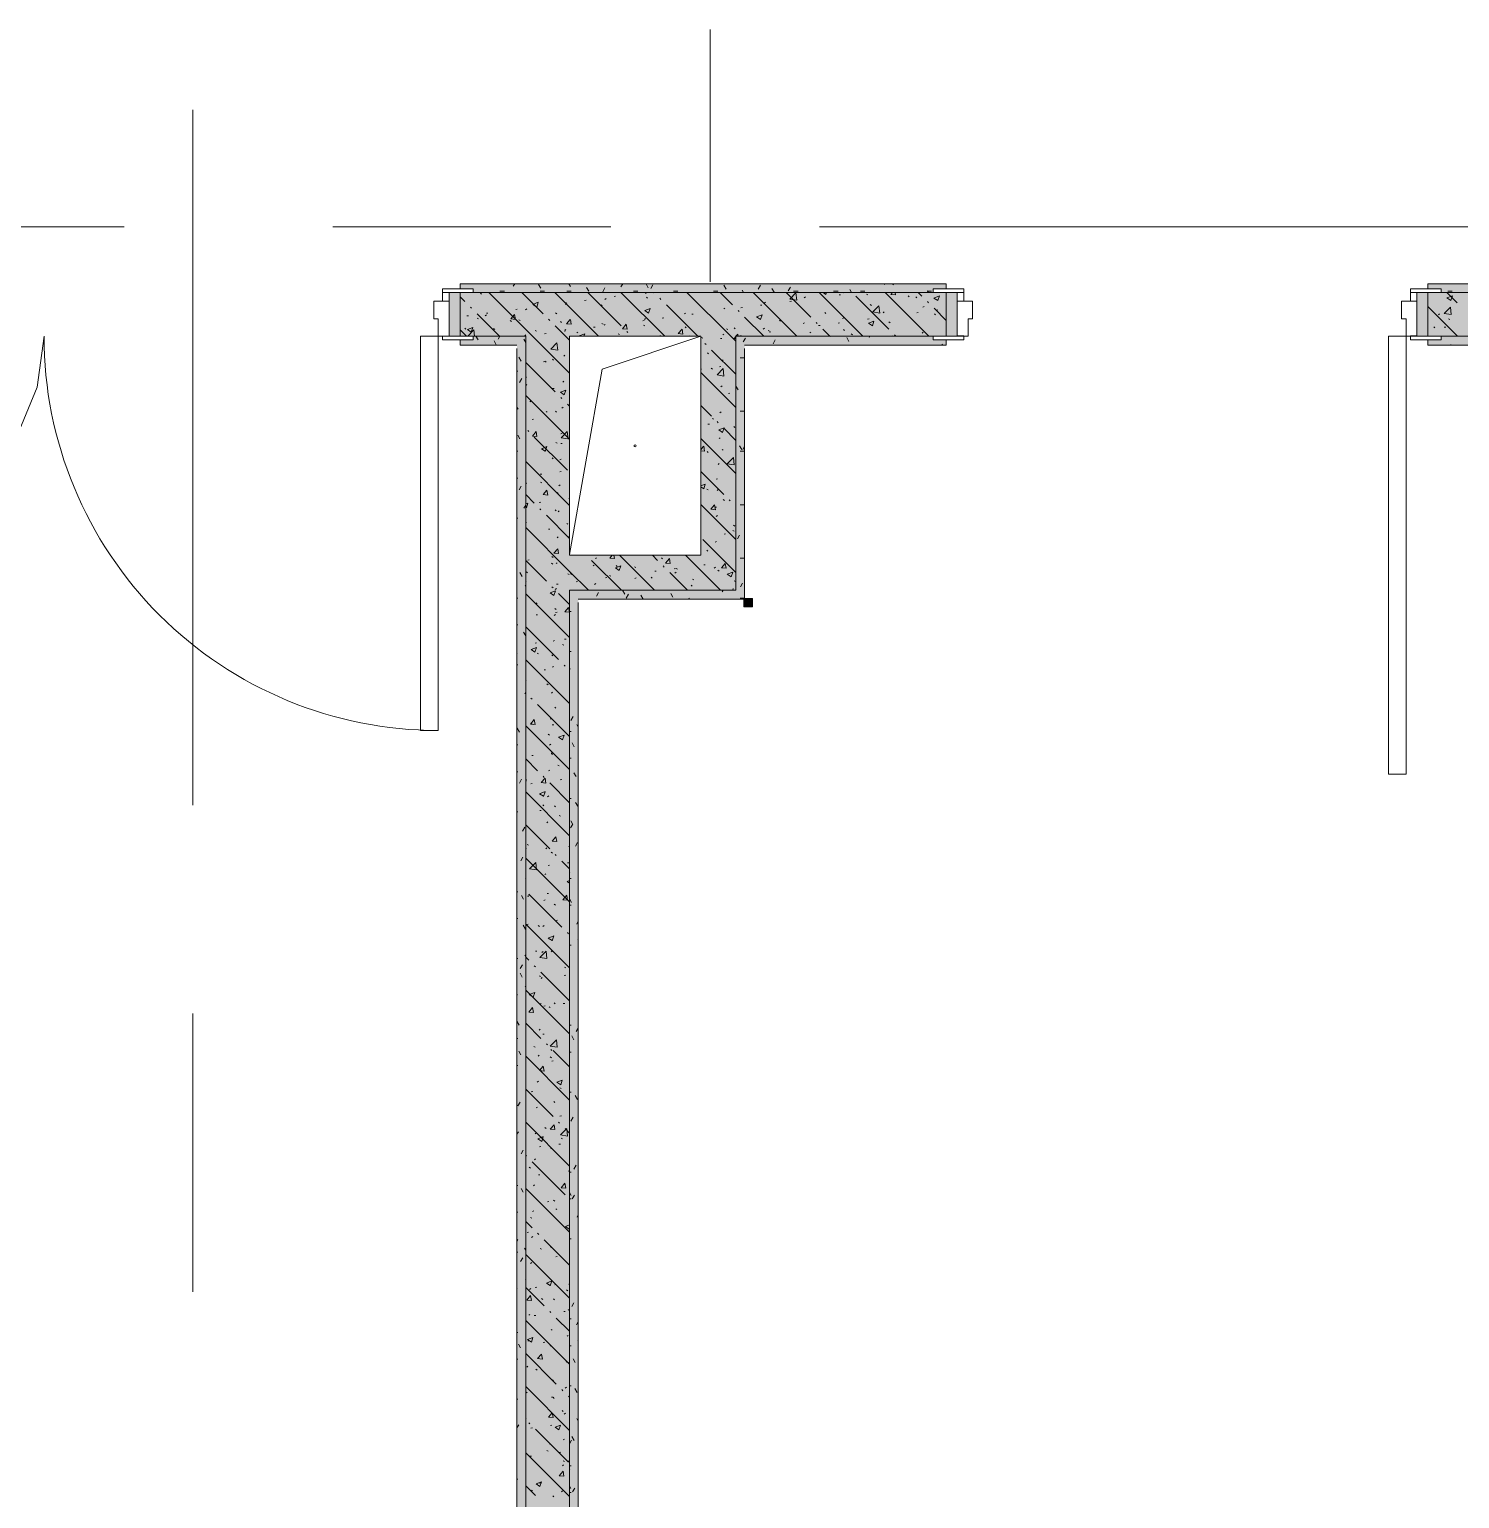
# Model space of a CAD drawing. Header units: millimetres. Extents: x -3817 to 677485, y -22715 to 103890.
# Drawn here: x 75430 to 78696, y 20307 to 23662 of the extents above; entities that cross this region are included whole.
import ezdxf

# ---------------------------------------------------------------- set-up
doc = ezdxf.new("R2010")
doc.units = ezdxf.units.MM
doc.layers.add('PDF _Геометрия', color=7, linetype='Continuous', true_color=0x1d1d1d)
doc.layers.add('PDF _Сплошная заливка', color=7, linetype='Continuous', true_color=0xffffff)

msp = doc.modelspace()

# ---------------------------------------------------------------- hatches: boundary and pattern name
at = {"layer": 'PDF _Сплошная заливка', "transparency": 33554559}
h = msp.add_hatch(color=256, dxfattribs=at)
h.paths.add_polyline_path([(78923.1, 23061.3), (78923.1, 23081.3), (78623.1, 23081.3), (78623.1, 23069.3), (78653.1, 23069.3), (78653.1, 23061.3), (78823.1, 23061.3)], flags=0)
h.paths.add_polyline_path([(77493.1, 23061.3), (77493.1, 23069.3), (77523.1, 23069.3), (77523.1, 23081.3), (76413.1, 23081.3), (76413.1, 23069.3), (76443.1, 23069.3), (76443.1, 23061.3), (77111.9, 23061.3)], flags=0)
h.paths.add_polyline_path([(68543.3, 23061.3), (69298.3, 23061.3), (69298.3, 23069.3), (69303.3, 23069.3), (69303.3, 23081.3), (68538.3, 23081.3), (68538.3, 23069.3), (68543.3, 23069.3), (68543.3, 23061.5)], flags=0)
h.paths.add_polyline_path([(66721.3, 23061.3), (67383.3, 23061.5), (67383.3, 23069.3), (67388.3, 23069.3), (67388.3, 23081.3), (66503.3, 23081.3), (66503.3, 23061.3)], flags=0)
h.paths.add_polyline_path([(70458.3, 23061.3), (74933.1, 23061.5), (74933.1, 23069.3), (74963.1, 23069.3), (74963.1, 23081.3), (70453.3, 23081.3), (70453.3, 23069.3), (70458.3, 23069.3)], flags=0)
h = msp.add_hatch(color=256, dxfattribs=at)
h.paths.add_polyline_path([(74963.1, 22961.3), (74963.1, 23061.3), (71053.3, 23061.3), (71053.3, 22961.3), (74933.1, 22961.3)], flags=0)
h.paths.add_polyline_path([(78653.1, 22961.3), (78823.1, 22961.3), (78823.1, 23061.3), (78623.1, 23061.3), (78623.1, 22961.3)], flags=0)
h.paths.add_polyline_path([(76962.8, 22961.3), (77523.1, 22961.3), (77523.1, 23061.3), (76413.1, 23061.3), (76413.1, 22961.3), (76663.1, 22961.3)], flags=0)
h.paths.add_polyline_path([(68678.3, 22961.3), (69328.3, 22961.3), (69328.3, 23061.3), (68513.3, 23061.3), (68513.3, 22961.3), (68543.3, 22961.3)], flags=0)
h.paths.add_polyline_path([(70453.3, 22961.3), (70553.3, 22961.3), (70553.3, 23061.3), (70428.3, 23061.3), (70428.3, 22961.3), (70432.2, 22961.3)], flags=0)
h = msp.add_hatch(color=256, dxfattribs=at)
h.paths.add_polyline_path([(74933.1, 22941.3), (74963.1, 22941.3), (74963.1, 22953.4), (74933.1, 22953.4), (74933.1, 22961.3), (71173.3, 22961.3), (71174.4, 22941.3), (74143.2, 22941.3)], flags=0)
h.paths.add_polyline_path([(76563.1, 22941.3), (76563.1, 22961.3), (76443.1, 22961.3), (76443.1, 22953.4), (76413.1, 22953.4), (76413.1, 22941.3), (76543.1, 22941.3)], flags=0)
for points in [[(76563.1, 17061.3), (76663.1, 17061.3), (76663.1, 22961.3), (76563.1, 22961.3), (76563.1, 17161.4)], [(76962.8, 22461.3), (77042.8, 22461.3), (77042.8, 22961.3), (76962.8, 22961.3), (76962.8, 22492.8)], [(76543.1, 17181.3), (76563.1, 17181.3), (76563.1, 22941.3), (76543.1, 22941.3), (76543.1, 17189.3)], [(77042.8, 22361.3), (77062.8, 22361.3), (77062.8, 22941.3), (77042.8, 22941.3), (77042.8, 22381.3)], [(76683.1, 22361.3), (77042.8, 22361.3), (77042.8, 22381.3), (76663.1, 22381.3), (76663.1, 22361.3)], [(76663.1, 17881.3), (76683.1, 17881.3), (76683.1, 22361.3), (76663.1, 22361.3), (76663.1, 17971.4)]]:
    msp.add_hatch(color=256, dxfattribs=at).paths.add_polyline_path(points)
h = msp.add_hatch(color=256, dxfattribs=at)
h.paths.add_polyline_path([(77523.1, 22941.3), (77523.1, 22953.4), (77493.1, 22953.4), (77493.1, 22961.3), (77042.8, 22961.3), (77042.8, 22941.3), (77493.1, 22941.3)], flags=0)
h.paths.add_polyline_path([(78803.1, 22941.3), (78803.1, 22961.3), (78653.1, 22961.3), (78653.1, 22953.4), (78623.1, 22953.4), (78623.1, 22941.3), (78782.1, 22941.3)], flags=0)

# ---------------------------------------------------------------- linework, layer by layer
at = {"layer": 'PDF _Геометрия', "color": 7, "lineweight": 9}
for points in [[(76984, 23085.3), (76984, 23662.1)], [(77523.1, 23081.3), (76413.1, 23081.3)], [(78923.1, 23081.3), (78623.1, 23081.3)], [(76663.1, 22961.3), (76962.8, 22961.3), (76962.8, 22461.3)], [(76663.1, 22463.1), (76737.8, 22886.3), (76962.8, 22961.3)], [(76413.1, 22941.3), (76543.1, 22941.3)], [(76543.1, 22933.3), (76543.1, 17189.3)], [(77062.8, 22941.3), (77523.1, 22941.3)], [(77062.8, 22361.3), (77062.8, 22933.3)], [(78623.1, 22941.3), (78782.1, 22941.3), (78803.1, 22941.3)], [(76683.1, 22361.3), (77042.8, 22361.3)], [(76683.1, 17881.3), (76683.1, 17902.3), (76683.1, 22353.3)]]:
    msp.add_lwpolyline(points, dxfattribs=at)
at = {"layer": 'PDF _Геометрия', "color": 253, "lineweight": 9, "true_color": 0xaaaaaa}
for points in [[(75803.3, 21891), (75803.3, 23478.5)], [(74058.8, 23211.3), (75646.3, 23211.3)], [(76122.6, 23211.3), (76757.6, 23211.3)], [(77233.8, 23211.3), (78821.3, 23211.3)], [(75803.3, 20779.8), (75803.3, 21414.8)]]:
    msp.add_lwpolyline(points, dxfattribs=at)
at = {"layer": 'PDF _Геометрия', "color": 9, "lineweight": 9, "true_color": 0xc0c0c0}
for points in [[(76413.1, 23081.3), (76413.1, 23069.3)], [(77523.1, 23069.3), (77523.1, 23081.3)], [(78623.1, 23081.3), (78623.1, 23069.3)], [(76413.1, 23061.3), (76413.1, 22961.3)], [(77523.1, 22961.3), (77523.1, 23061.3)], [(78623.1, 23061.3), (78623.1, 22961.3)], [(74283.3, 17161.4), (76563.1, 17161.4), (76563.1, 17181.3), (76563.1, 22941.3), (76563.1, 22961.3), (76443.1, 22961.3), (76563.1, 22961.3), (76563.1, 17161.4), (74283.3, 17161.4)], [(76413.1, 22953.4), (76413.1, 22941.3)], [(77523.1, 22941.3), (77523.1, 22953.4)], [(78623.1, 22953.4), (78623.1, 22941.3)], [(77042.8, 22361.3), (77062.8, 22361.3)]]:
    msp.add_lwpolyline(points, dxfattribs=at)
at = {"layer": 'PDF _Геометрия', "color": 253, "lineweight": 9, "true_color": 0x9b9b9b}
for points in [[(76538.1, 23081.3), (76534.7, 23075.5)], [(76665.3, 23075.2), (76661.8, 23081.3)], [(76784.5, 23081.3), (76780.5, 23074.4)], [(76843, 23072.2), (76838, 23080.9)], [(77382.8, 23081.3), (77381.6, 23079.3)], [(77402.5, 23078.5), (77400.9, 23081.3)], [(76504.2, 23064.5), (76514.3, 23064.5)], [(76597.3, 23071.1), (76592.3, 23079.8)], [(76595.7, 23064.5), (76605.7, 23064.5)], [(76656.6, 23064.5), (76666.7, 23064.5)], [(76707, 23064), (76701.9, 23072.7)], [(76743.9, 23071.9), (76738.8, 23063.2)], [(76743.7, 23061.3), (76743.6, 23061.6)], [(76809, 23064.5), (76819.1, 23064.5)], [(76853.5, 23079), (76848.5, 23070.3)], [(76900.5, 23064.5), (76910.5, 23064.5)], [(76991.9, 23064.5), (77002, 23064.5)], [(77020.7, 23069.2), (77015.7, 23077.9)], [(77060.5, 23061.3), (77057.3, 23066.8)], [(77099.3, 23077.9), (77094.2, 23069.2)], [(77130.4, 23062.1), (77125.4, 23070.8)], [(77167.3, 23073.8), (77162.3, 23065.1)], [(77174.8, 23064.5), (77184.8, 23064.5)], [(77266.2, 23064.5), (77276.3, 23064.5)], [(77306.8, 23061.3), (77303.1, 23067.9)], [(77327.2, 23064.5), (77337.2, 23064.5)], [(77479.6, 23064.5), (77489.6, 23064.5)], [(77482.8, 23061.3), (77480.8, 23064.9)], [(78668.3, 23064.5), (78678.4, 23064.5)], [(76454.2, 22953.3), (76449.5, 22961.3)], [(76495.8, 22942.1), (76490.8, 22950.8)], [(76504, 22961.3), (76500.2, 22954.7)], [(76563.1, 22947.5), (76558.8, 22954.9)], [(77064.7, 22957.1), (77059.7, 22948.4)], [(77132.7, 22953), (77127.7, 22944.3)], [(77259.4, 22960.6), (77259, 22961.3)], [(77301, 22949.5), (77296, 22958.2)], [(77348.7, 22961.3), (77347.1, 22958.4)], [(76552.7, 22904.6), (76547.6, 22913.3)], [(77514.5, 22943.7), (77513.2, 22941.3)], [(78675.2, 22942.4), (78674.6, 22941.3)], [(76543.1, 22881.6), (76544.8, 22881.6)], [(77052.9, 22912.1), (77062.8, 22912.1)], [(76553.9, 22864.9), (76548.9, 22856.1)], [(77048.2, 22838.7), (77043.2, 22847.4)], [(76545.6, 22794.9), (76543.1, 22799.3)], [(77052.9, 22790.2), (77062.8, 22790.2)], [(76549.7, 22726.8), (76544.7, 22735.6)], [(76543.1, 22698.7), (76544.8, 22698.7)], [(77056.4, 22702.6), (77051.4, 22711.4)], [(77052.9, 22698.7), (77062.8, 22698.7)], [(77062.8, 22709.9), (77058.6, 22702.6)], [(76543.1, 22637.7), (76544.8, 22637.7)], [(76552.8, 22619.1), (76547.8, 22610.4)], [(76543.1, 22546.3), (76544.8, 22546.3)], [(76563.1, 22575.9), (76558.9, 22568.8)], [(77052.9, 22576.8), (77062.8, 22576.8)], [(77051.4, 22507.3), (77046.3, 22498.5)], [(77052.9, 22454.9), (77062.8, 22454.9)], [(76554.9, 22413.1), (76549.8, 22421.8)], [(76563.1, 22393), (76561.9, 22391.1)], [(76729.4, 22376.4), (76724.4, 22367.7)], [(76789.4, 22372.5), (76784.4, 22381.3)], [(77013.9, 22381.3), (77011.8, 22377.7)], [(77058.4, 22397.6), (77053.4, 22388.9)], [(76543.1, 22363.4), (76544.8, 22363.4)], [(76797.5, 22372.3), (76792.4, 22363.6)], [(76831.1, 22361.4), (76826.1, 22370.1)], [(76899.1, 22365.5), (76894.1, 22374.2)], [(76936.7, 22361.3), (76935.7, 22363)], [(77052.9, 22363.4), (77062.8, 22363.4)], [(76663.1, 22332.9), (76666.7, 22332.9)], [(76543.1, 22302.5), (76544.8, 22302.5)], [(76563, 22277), (76558, 22285.7)], [(76683.1, 22252), (76682.9, 22252.3)], [(76543.6, 22237.3), (76543.1, 22236.5)], [(76543.1, 22211), (76544.8, 22211)], [(76663.1, 22241.5), (76666.7, 22241.5)], [(76664.4, 22202.8), (76663.1, 22200.5)], [(76563.1, 22149.2), (76560.8, 22145.3)], [(76671.5, 22093.1), (76666.4, 22084.4)], [(76683.1, 22069.1), (76679.9, 22074.6)], [(76548.9, 22057.7), (76543.9, 22066.4)], [(76663.1, 22058.6), (76666.7, 22058.6)], [(76543.1, 22028.1), (76544.8, 22028.1)], [(76673.8, 22024.2), (76668.8, 22032.9)], [(76663.1, 21997.7), (76666.7, 21997.7)], [(76543.1, 21967.2), (76544.8, 21967.2)], [(76553.6, 21949.9), (76548.6, 21941.2)], [(76677.9, 21956.2), (76672.9, 21964.9)], [(76543.1, 21875.7), (76544.8, 21875.7)], [(76663.1, 21906.2), (76666.7, 21906.2)], [(76682, 21888.1), (76676.9, 21896.9)], [(76560.7, 21840.3), (76555.7, 21831.6)], [(76670.4, 21847.3), (76665.3, 21838.6)], [(76670.8, 21846.5), (76665.8, 21855.2)], [(76681.5, 21805.7), (76676.5, 21797)], [(76556.6, 21772.2), (76551.6, 21763.5)], [(76563.1, 21722.5), (76562.7, 21721.9)], [(76663.7, 21736.8), (76663.1, 21738)], [(76663.1, 21723.3), (76666.7, 21723.3)], [(76543.1, 21692.9), (76544.8, 21692.9)], [(76558.1, 21675.9), (76553.1, 21684.6)], [(76667.8, 21668.8), (76663.1, 21677)], [(76663.1, 21662.4), (76666.7, 21662.4)], [(76543.1, 21631.9), (76544.8, 21631.9)], [(76562.2, 21607.8), (76557.2, 21616.6)], [(76683.1, 21625.5), (76679.5, 21619.3)], [(76683.1, 21581.4), (76682.1, 21583.1)], [(76543.1, 21540.5), (76544.8, 21540.5)], [(76563.1, 21545.4), (76561.3, 21548.5)], [(76663.1, 21570.9), (76666.7, 21570.9)], [(76555.2, 21498.2), (76550.1, 21506.9)], [(76555.5, 21526.5), (76550.5, 21517.8)], [(76563.1, 21478.6), (76561.6, 21476.2)], [(76544, 21456.5), (76543.1, 21458.2)], [(76548.1, 21388.5), (76543.1, 21397.2)], [(76663.1, 21388.1), (76666.7, 21388.1)], [(76683.1, 21381.7), (76678.4, 21373.6)], [(76543.1, 21357.6), (76544.8, 21357.6)], [(76673, 21355), (76668, 21363.7)], [(76543.3, 21322.4), (76543.1, 21322.1)], [(76552.2, 21320.5), (76547.1, 21329.2)], [(76663.1, 21327.1), (76666.7, 21327.1)], [(76543.1, 21296.6), (76544.8, 21296.6)], [(76663.1, 21235.7), (76666.7, 21235.7)], [(76543.1, 21205.2), (76544.8, 21205.2)], [(76550.3, 21212.7), (76545.3, 21204)], [(76681.2, 21219), (76676.1, 21227.7)], [(76671.2, 21178.2), (76666.1, 21169.5)], [(76546.3, 21144.7), (76543.1, 21139.2)], [(76557.4, 21103.1), (76552.4, 21094.4)], [(76678.2, 21068.5), (76673.2, 21059.8)], [(76663.1, 21052.8), (76666.7, 21052.8)], [(76543.1, 21022.3), (76544.8, 21022.3)], [(76557.3, 21006.7), (76552.3, 21015.4)], [(76667, 20999.6), (76663.1, 21006.5)], [(76663.1, 20991.8), (76666.7, 20991.8)], [(76674.2, 21000.5), (76669.1, 20991.8)], [(76543.1, 20961.3), (76544.8, 20961.3)], [(76683.1, 20955), (76680.3, 20950.1)], [(76663.1, 20900.4), (76666.7, 20900.4)], [(76545.2, 20899), (76543.1, 20895.4)], [(76543.1, 20869.9), (76544.8, 20869.9)], [(76563.1, 20874.9), (76560.5, 20879.3)], [(76556.3, 20857.3), (76551.3, 20848.6)], [(76563.1, 20808.1), (76562.4, 20807)], [(76543.2, 20787.4), (76543.1, 20787.6)], [(76673.1, 20754.7), (76668, 20746)], [(76663.1, 20717.5), (76666.7, 20717.5)], [(76683.1, 20711.1), (76679.2, 20704.4)], [(76543.1, 20687), (76544.8, 20687)], [(76683.1, 20667), (76682.4, 20668.2)], [(76551.4, 20651.3), (76546.3, 20660)], [(76663.1, 20656.5), (76666.7, 20656.5)], [(76543.1, 20626.1), (76544.8, 20626.1)], [(76676.3, 20617.8), (76671.3, 20626.5)], [(76663.1, 20565.1), (76666.7, 20565.1)], [(76543.1, 20534.6), (76544.8, 20534.6)], [(76680.4, 20549.8), (76675.3, 20558.5)], [(76547.1, 20475.5), (76543.1, 20468.6)], [(76683.1, 20484.1), (76679.4, 20490.5)], [(76667.9, 20441), (76663.1, 20432.6)], [(76673.3, 20440.1), (76668.3, 20448.8)], [(76663.1, 20382.2), (76666.7, 20382.2)], [(76663.8, 20372.9), (76663.1, 20371.7)], [(76543.1, 20351.7), (76544.8, 20351.7)], [(76666.2, 20330.5), (76663.1, 20335.9)], [(76675, 20331.3), (76669.9, 20322.6)], [(76663.1, 20321.3), (76666.7, 20321.3)]]:
    msp.add_lwpolyline(points, dxfattribs=at)
at = {"layer": 'PDF _Геометрия', "color": 253, "lineweight": 13, "true_color": 0xaaaaaa}
for points in [[(76373.1, 23069.3), (76373.1, 23061.3), (76443.1, 23061.3), (76443.1, 23069.3)], [(76373.1, 23061.3), (76373.1, 23041.3), (76388.1, 23041.3), (76388.1, 23061.3)], [(76388.1, 23061.3), (76388.1, 22961.3), (76413.1, 22961.3), (76413.1, 23061.3)], [(77563.1, 23069.3), (77493.1, 23069.3), (77493.1, 23061.3), (77563.1, 23061.3)], [(77548.1, 23061.3), (77523.1, 23061.3), (77523.1, 22961.3), (77548.1, 22961.3)], [(77563.1, 23061.3), (77548.1, 23061.3), (77548.1, 23041.3), (77563.1, 23041.3)], [(78583.1, 23069.3), (78583.1, 23061.3), (78653.1, 23061.3), (78653.1, 23069.3)], [(78583.1, 23061.3), (78583.1, 23041.3), (78598.1, 23041.3), (78598.1, 23061.3)], [(78598.1, 23061.3), (78598.1, 22961.3), (78623.1, 22961.3), (78623.1, 23061.3)], [(76363.1, 22961.3), (76388.1, 22961.3), (76388.1, 23041.3), (76353.1, 23041.3), (76353.1, 23001.3), (76363.1, 23001.3)], [(77573.1, 22961.3), (77573.1, 23001.3), (77583.1, 23001.3), (77583.1, 23041.3), (77548.1, 23041.3), (77548.1, 22961.3)], [(78573.1, 22961.3), (78598.1, 22961.3), (78598.1, 23041.3), (78563.1, 23041.3), (78563.1, 23001.3), (78573.1, 23001.3)], [(76363.1, 22061.3), (76363.1, 22961.3), (76323.1, 22961.3), (76323.1, 22061.3)], [(76373.1, 22961.3), (76373.1, 22953.4), (76443.1, 22953.4), (76443.1, 22961.3)], [(77563.1, 22961.3), (77493.1, 22961.3), (77493.1, 22953.4), (77563.1, 22953.4)], [(77563.1, 22962.3), (77548.1, 22962.3), (77548.1, 22961.3), (77563.1, 22961.3)], [(78573.1, 21961.3), (78573.1, 22961.3), (78533.1, 22961.3), (78533.1, 21961.3)], [(78583.1, 22962.3), (78583.1, 22961.3), (78598.1, 22961.3), (78598.1, 22962.3)], [(78583.1, 22961.3), (78583.1, 22953.4), (78653.1, 22953.4), (78653.1, 22961.3)]]:
    msp.add_lwpolyline(points, close=True, dxfattribs=at)
at = {"layer": 'PDF _Геометрия', "color": 252, "lineweight": 9, "true_color": 0x878787}
for points in [[(76424.2, 23040.5), (76413.1, 23051.6)], [(76459.8, 23059.6), (76462.3, 23057.3)], [(76663.1, 22877), (76578.7, 22961.3), (76478.7, 23061.3)], [(76602.7, 23012.8), (76554.2, 23061.3)], [(76729.6, 22961.3), (76629.6, 23061.3)], [(76781.3, 22985.1), (76705.8, 23060.6)], [(76744, 23045.6), (76746.6, 23047.7)], [(76764.7, 23052.1), (76768.1, 23052.6)], [(76880.4, 22961.3), (76780.4, 23061.3)], [(76836.3, 23059), (76839, 23061)], [(76838.8, 23050.8), (76841.3, 23048.5)], [(76856.7, 23060.6), (76855.9, 23061.3)], [(76871.8, 23045.5), (76869.3, 23048)], [(77042.8, 22949.9), (77031.3, 22961.3), (76931.3, 23061.3)], [(77035.2, 23032.9), (77006.8, 23061.3)], [(77182.2, 22961.3), (77082.2, 23061.3)], [(77213.8, 23005.3), (77157.7, 23061.3)], [(77181.9, 23043.8), (77166, 23046.2), (77179.9, 23060.6)], [(77181.9, 23043.7), (77179.9, 23060.6)], [(77198.9, 23049.5), (77201.6, 23051.6)], [(77333, 22961.3), (77233, 23061.3)], [(77242.1, 23061.3), (77248.5, 23057)], [(77246.5, 23061.3), (77249.1, 23059.7)], [(77248.5, 23056.9), (77250, 23061.3)], [(77278.5, 23055.8), (77281.9, 23056.3)], [(77288.7, 23060.9), (77289.3, 23061.3)], [(77392.3, 22977.6), (77316.8, 23053)], [(77341.1, 23057.5), (77344, 23055.7)], [(77483.9, 22961.3), (77383.9, 23061.3)], [(77407.5, 23055.6), (77396.9, 23056.5), (77400.9, 23061.3)], [(77407.5, 23055.6), (77406.4, 23061.3)], [(77436.1, 23053.5), (77438.9, 23051.7)], [(77453.6, 23051.5), (77456.1, 23049.2)], [(77467.7, 23053), (77459.4, 23061.3)], [(77504.1, 23042.8), (77495.2, 23048.7), (77507.7, 23053.5)], [(77504.1, 23042.7), (77507.7, 23053.4)], [(78689.8, 23037.9), (78666.3, 23061.3)], [(78675.5, 23043.1), (78666.7, 23049.1), (78679.1, 23053.9)], [(78675.5, 23043.1), (78679.2, 23053.8)], [(76439.3, 23025.4), (76436.8, 23027.9)], [(76473.3, 23013.8), (76476.6, 23014.2)], [(76540.6, 23022.6), (76543.9, 23023.1)], [(76562.9, 23021.7), (76565.5, 23023.8)], [(76588.1, 23028.1), (76579.3, 23034.1), (76591.7, 23038.9)], [(76588.1, 23028.1), (76591.7, 23038.8)], [(76631.4, 23015.2), (76633.9, 23012.9)], [(76652.9, 23037.4), (76656.2, 23037.9)], [(76654.2, 23034.2), (76656.8, 23036.3)], [(76697.4, 23043.3), (76700.7, 23043.7)], [(76735.1, 23033), (76737.6, 23030.7)], [(76843.6, 23013.9), (76834.8, 23019.9), (76847.2, 23024.6)], [(76843.6, 23013.8), (76847.2, 23024.6)], [(76955.9, 22961.3), (76884.4, 23032.9)], [(76925.5, 23012.3), (76928.1, 23014.3)], [(77015.3, 23023.7), (77017.9, 23025.7)], [(77050.3, 23017.8), (77047.8, 23020.3)], [(77054.4, 23026.3), (77057.7, 23026.8)], [(77098.9, 23032.2), (77102.2, 23032.6)], [(77107.6, 23037), (77110.3, 23039)], [(77166.2, 23041), (77169.6, 23041.5)], [(77246.2, 23015.9), (77248.7, 23013.6)], [(77349.9, 23033.7), (77352.4, 23031.4)], [(77371.6, 23014.3), (77355.8, 23016.8), (77369.6, 23031.2)], [(77371.6, 23014.3), (77369.7, 23031.2)], [(77378.9, 23015), (77381.6, 23017.1)], [(77455.9, 23015.2), (77459.2, 23015.6)], [(77470.2, 23027.6), (77472.8, 23029.6)], [(77482.8, 23037.9), (77480.3, 23040.5)], [(77523.1, 22997.7), (77495.4, 23025.4)], [(77500.4, 23021.1), (77503.7, 23021.5)], [(78690.9, 22961.3), (78623.1, 23029.1)], [(78676.3, 23011), (78660.5, 23013.4), (78674.4, 23027.8)], [(78676.3, 23010.9), (78674.4, 23027.8)], [(76428.8, 23007.9), (76432.1, 23008.4)], [(76438.7, 22970.8), (76429.9, 22976.8), (76442.3, 22981.5)], [(76438.7, 22970.7), (76442.3, 22981.5)], [(76503.3, 22961.3), (76451.9, 23012.8)], [(76452.3, 23002.8), (76455.1, 23001)], [(76470.5, 23008.4), (76473.2, 23010.4)], [(76527.7, 22997.4), (76530.2, 22995.1)], [(76539.5, 23000), (76528.8, 23000.9), (76537.4, 23011.1)], [(76539.5, 22999.9), (76537.4, 23011.1)], [(76547.2, 22998.8), (76550, 22997)], [(76617.8, 22997.7), (76615.3, 23000.2)], [(76663.1, 22952.5), (76654.2, 22961.3), (76630.4, 22985.1)], [(76642.1, 22994.8), (76645, 22992.9)], [(76656.4, 22989.7), (76664.9, 23000)], [(76656.4, 22989.7), (76667, 22988.8)], [(76667, 22988.8), (76665, 22999.9)], [(76718, 22982), (76721.3, 22982.5)], [(76737, 22990.7), (76739.9, 22988.9)], [(76741.8, 22986.4), (76744.5, 22988.5)], [(76794.5, 22977.7), (76783.9, 22978.6), (76792.5, 22988.8)], [(76794.5, 22977.6), (76792.5, 22988.7)], [(76830.3, 22996.8), (76833.6, 22997.2)], [(76832, 22986.7), (76834.8, 22984.9)], [(76834.2, 22999.8), (76836.8, 23001.8)], [(76874.8, 23002.7), (76878.1, 23003.1)], [(76926.9, 22982.7), (76929.7, 22980.9)], [(76942.1, 23011.5), (76945.4, 23012)], [(77038.8, 22980.3), (77041.3, 22978)], [(77106.8, 22961.3), (77062.9, 23005.3)], [(77099.1, 22999.7), (77090.3, 23005.6), (77102.7, 23010.4)], [(77099.2, 22999.6), (77102.8, 23010.3)], [(77142.5, 22998.1), (77145, 22995.8)], [(77196.7, 22990.3), (77199.4, 22992.4)], [(77228.8, 22990.2), (77226.3, 22992.7)], [(77231.8, 22985.7), (77235.1, 22986.1)], [(77276.3, 22991.6), (77279.6, 22992)], [(77286.5, 23001.7), (77289.2, 23003.8)], [(77343.6, 23000.4), (77346.9, 23000.9)], [(77354.7, 22985.4), (77345.8, 22991.4), (77358.3, 22996.2)], [(77354.7, 22985.4), (77358.3, 22996.1)], [(77392.5, 22994.6), (77395, 22992.4)], [(77496.2, 23012.4), (77498.7, 23010.2)], [(78636.3, 22983.1), (78638.8, 22980.8)], [(78647.3, 23010.3), (78649.9, 23012.3)], [(78660.4, 22981.9), (78663.7, 22982.3)], [(78669.9, 23001.4), (78672.8, 22999.6)], [(76427.8, 22961.3), (76413.1, 22976.1)], [(76424, 22979.6), (76426.5, 22977.3)], [(76430.6, 22961.3), (76444.4, 22975.7)], [(76446.1, 22961.3), (76444.5, 22975.7)], [(76489.8, 22978.9), (76492.6, 22977.1)], [(76560.7, 22962.5), (76563.4, 22964.6)], [(76584.7, 22974.9), (76587.5, 22973.1)], [(76606.1, 22967.3), (76609.4, 22967.7)], [(76650.6, 22973.2), (76654, 22973.6)], [(76652, 22975.1), (76654.7, 22977.1)], [(76679.6, 22970.9), (76682.4, 22969.1)], [(76687.1, 22961.3), (76685.4, 22962.5), (76697.8, 22967.3)], [(76695.9, 22961.3), (76697.8, 22967.2)], [(76774.5, 22966.9), (76777.4, 22965.1)], [(76796.4, 22970.1), (76793.8, 22972.6)], [(76869.4, 22962.8), (76871.8, 22961.3)], [(76922.1, 22966.5), (76911.4, 22967.4), (76920, 22977.6)], [(76922.1, 22966.4), (76920, 22977.6)], [(76935.2, 22962.5), (76936.4, 22961.3)], [(76964.4, 22958.8), (76967.2, 22957)], [(77007.6, 22956.2), (77010.9, 22956.6)], [(77013.1, 22964.5), (77015.8, 22966.5)], [(77021.8, 22978.7), (77024.6, 22976.9)], [(77042.8, 22955.9), (77039, 22956.3), (77042.8, 22960.8)], [(77043.2, 22961.3), (77047.5, 22966.5)], [(77048.5, 22961.3), (77047.5, 22966.4)], [(77052.1, 22962), (77055.5, 22962.5)], [(77105.5, 22977.8), (77108.1, 22979.9)], [(77116.7, 22974.7), (77119.5, 22972.9)], [(77119.5, 22970.9), (77122.8, 22971.3)], [(77211.6, 22970.7), (77214.4, 22968.9)], [(77257.7, 22961.3), (77241.4, 22977.6)], [(77288.8, 22976.9), (77291.3, 22974.6)], [(77306.5, 22966.7), (77309.3, 22964.9)], [(77401.4, 22962.7), (77403.5, 22961.3)], [(77407.4, 22962.5), (77404.9, 22965)], [(77468, 22968.4), (77470.7, 22970.4)], [(76636.2, 22929.4), (76620.3, 22931.9), (76634.2, 22946.3)], [(76636.2, 22929.4), (76634.2, 22946.3)], [(76649.9, 22915.9), (76652.5, 22917.9)], [(76974.9, 22942.4), (76972.4, 22944.9)], [(76977.8, 22923.5), (76980.2, 22921.2)], [(77042.8, 22874.5), (76987.5, 22929.8)], [(76630.4, 22834.3), (76563.1, 22901.6)], [(76603.9, 22903), (76607.2, 22903.5)], [(76606.8, 22904.4), (76609.6, 22902.6)], [(76624.1, 22909.1), (76626.6, 22906.8)], [(76962.8, 22886.3), (76964.2, 22886.5)], [(76986.4, 22888.3), (76989.2, 22886.5)], [(77015.7, 22870.6), (76999.9, 22873), (77013.7, 22887.4)], [(77005.4, 22891.9), (77008.7, 22892.4)], [(77010.9, 22905.3), (77013.6, 22907.3)], [(77015.7, 22870.5), (77013.7, 22887.4)], [(76564.1, 22866.2), (76563.1, 22872)], [(76563.1, 22866.3), (76564.1, 22866.2)], [(76563.1, 22852.2), (76565.5, 22850)], [(76647.7, 22856.7), (76650.4, 22858.7)], [(77042.8, 22799), (76962.8, 22879)], [(77008.8, 22846.1), (77011.4, 22848.1)], [(76663.1, 22726.1), (76563.1, 22826.1)], [(76572.1, 22813.5), (76575, 22811.7)], [(76624.4, 22841.8), (76627.7, 22842.2)], [(76651, 22827.6), (76642.1, 22833.6), (76654.6, 22838.4)], [(76645.5, 22819.2), (76643, 22821.7)], [(76651, 22827.6), (76654.6, 22838.3)], [(77025.9, 22830.7), (77029.2, 22831.1)], [(76609.6, 22789.6), (76612.4, 22787.8)], [(76630.9, 22790), (76633.4, 22787.8)], [(76645.5, 22797.5), (76648.2, 22799.5)], [(76663.1, 22801.6), (76658.1, 22806.6)], [(76987.5, 22779), (76962.8, 22803.6)], [(77006.6, 22786.9), (77009.3, 22789)], [(76570.1, 22743.7), (76567.5, 22746.3)], [(76577.6, 22771.6), (76581, 22772.1)], [(76979.1, 22760.5), (76982.5, 22761)], [(76989.3, 22773.6), (76992.1, 22771.8)], [(77002.5, 22763.9), (77000, 22766.4)], [(77012.6, 22741.8), (77003.8, 22747.8), (77016.2, 22752.5)], [(77012.6, 22741.7), (77016.2, 22752.5)], [(77042.8, 22723.6), (77015.1, 22751.3)], [(77038.3, 22755.1), (77040.8, 22752.9)], [(76588.8, 22732.5), (76578.2, 22733.4), (76586.7, 22743.6)], [(76658.1, 22655.7), (76582.6, 22731.2)], [(76588.8, 22732.4), (76586.8, 22743.6)], [(76631.7, 22719.1), (76634.5, 22717.3)], [(76643.2, 22716.3), (76646.5, 22716.7)], [(76643.4, 22738.3), (76646, 22740.3)], [(76659.7, 22726.8), (76643.9, 22729.2), (76657.8, 22743.7)], [(76659.7, 22726.7), (76657.8, 22743.6)], [(77042.8, 22648.2), (76962.8, 22728.2)], [(77004.5, 22727.7), (77007.1, 22729.8)], [(76607.7, 22698.7), (76598.9, 22704.7), (76611.3, 22709.4)], [(76607.7, 22698.6), (76611.3, 22709.4)], [(76623.6, 22684), (76626, 22681.7)], [(76641.2, 22679.1), (76643.9, 22681.1)], [(76962.8, 22702.3), (76969.3, 22710.2)], [(76962.8, 22699.8), (76971.4, 22699)], [(76971.4, 22699), (76969.4, 22710.1)], [(76977.2, 22698.3), (76979.7, 22696)], [(77011.3, 22703.1), (77014.1, 22701.3)], [(77039.2, 22667.9), (77023.4, 22670.4), (77037.3, 22684.8)], [(77039.3, 22667.9), (77037.3, 22684.8)], [(76663.1, 22575.2), (76563.1, 22675.2)], [(76596.4, 22646.2), (76599.7, 22646.6)], [(76640.9, 22652), (76644.2, 22652.5)], [(77015.1, 22600.4), (76962.8, 22652.8)], [(77002.3, 22668.5), (77005, 22670.6)], [(76563.1, 22626.6), (76564.9, 22624.8)], [(76597, 22628.3), (76599.9, 22626.5)], [(76639, 22619.9), (76641.7, 22622)], [(76962.8, 22619.7), (76973, 22623.6)], [(76962.8, 22617.3), (76969.4, 22612.9)], [(76969.4, 22612.8), (76973, 22623.5)], [(76976.7, 22612.2), (76979.5, 22610.4)], [(76997.9, 22635.1), (77001.2, 22635.5)], [(77000.1, 22609.3), (77002.8, 22611.4)], [(77042.4, 22640.9), (77042.8, 22641)], [(76582.6, 22580.3), (76563.1, 22599.9)], [(76563.1, 22578.6), (76568, 22580.5)], [(76564.5, 22569.7), (76568.1, 22580.4)], [(76594.1, 22581.9), (76597.4, 22582.3)], [(76613.5, 22598.8), (76602.8, 22599.7), (76611.4, 22609.9)], [(76613.5, 22598.7), (76611.4, 22609.8)], [(76634.5, 22604.4), (76637.4, 22602.6)], [(76661.5, 22590.8), (76663.1, 22591)], [(77014.2, 22588.4), (77017, 22586.5)], [(77030.2, 22585.3), (77027.7, 22587.9)], [(76563.1, 22570.7), (76564.4, 22569.8)], [(76597.7, 22565.2), (76595.2, 22567.7)], [(76663.1, 22499.9), (76610.3, 22552.6)], [(76630.4, 22564.9), (76632.8, 22562.6)], [(76636.9, 22560.7), (76639.5, 22562.8)], [(77042.8, 22497.3), (76962.8, 22577.3)], [(76996.1, 22565.3), (76985.4, 22566.2), (76994, 22576.4)], [(76996.1, 22565.2), (76994, 22576.4)], [(76995.6, 22570.8), (76999, 22571.2)], [(76998, 22550.2), (77000.6, 22552.2)], [(76563.1, 22537), (76564.5, 22536.1)], [(76706.1, 22381.3), (76663.1, 22424.4), (76563.1, 22524.4)], [(76614.7, 22520.6), (76618, 22521.1)], [(76656.6, 22533.9), (76659.4, 22532.1)], [(77036.2, 22517.8), (77039.1, 22516)], [(77037.8, 22530), (77040.3, 22527.7)], [(76634.7, 22501.5), (76637.4, 22503.6)], [(76663.1, 22503.2), (76661.7, 22504.1), (76663.1, 22504.6)], [(77042.8, 22421.9), (77003.3, 22461.3), (76967.3, 22497.3)], [(76995.8, 22491), (76998.5, 22493)], [(77016.2, 22509.5), (77019.5, 22510)], [(76610.3, 22401.8), (76563.1, 22449)], [(76567.9, 22450.5), (76571.2, 22451)], [(76623, 22458.8), (76625.5, 22456.5)], [(76638.1, 22465), (76627.5, 22465.9), (76636.1, 22476.2)], [(76632.6, 22442.4), (76635.2, 22444.4)], [(76638.2, 22465), (76636.1, 22476.1)], [(76781.6, 22381.3), (76713.4, 22449.6)], [(76722.4, 22453.7), (76725, 22455.8)], [(76765.7, 22453.9), (76755, 22454.8), (76760.6, 22461.3)], [(76765.7, 22453.8), (76764.3, 22461.3)], [(76857, 22381.3), (76777, 22461.3)], [(76864.2, 22449.6), (76852.4, 22461.3)], [(76873, 22455.4), (76875.5, 22453.1)], [(76893.2, 22442.7), (76882.6, 22443.6), (76891.1, 22453.8)], [(76893.2, 22442.6), (76891.2, 22453.8)], [(77007.8, 22381.3), (76927.8, 22461.3)], [(76976.7, 22473.2), (76979.2, 22470.9)], [(76564.5, 22423.2), (76567.4, 22421.4)], [(76622, 22443), (76624.8, 22441.2)], [(76659.4, 22419.1), (76662.3, 22417.3)], [(76665.6, 22419.8), (76668.1, 22417.5)], [(76716.9, 22439), (76719.7, 22437.2)], [(76745.3, 22409.9), (76748.6, 22410.3)], [(76754.4, 22415.1), (76757.2, 22413.3)], [(76776.7, 22426.6), (76767.9, 22432.5), (76780.3, 22437.3)], [(76769.3, 22437.6), (76771.8, 22435.3)], [(76776.7, 22426.5), (76780.3, 22437.3)], [(76811.8, 22435), (76814.6, 22433.2)], [(76812.5, 22407.9), (76815.2, 22409.9)], [(76849.3, 22411.1), (76852.1, 22409.3)], [(76857.6, 22424.7), (76860.9, 22425.1)], [(76879.3, 22434.5), (76876.8, 22437)], [(76932.4, 22381.3), (76891.9, 22421.9)], [(76902.1, 22430.5), (76905.4, 22431)], [(76903.8, 22420.4), (76906.5, 22422.4)], [(76906.7, 22431), (76909.5, 22429.2)], [(76969.4, 22439.4), (76972.7, 22439.8)], [(76993.6, 22431.8), (76996.3, 22433.8)], [(77001.6, 22427), (77004.4, 22425.2)], [(77020.7, 22431.5), (77010.1, 22432.5), (77018.7, 22442.7)], [(77020.7, 22431.5), (77018.7, 22442.6)], [(77032.2, 22412.3), (77023.4, 22418.3), (77035.8, 22423.1)], [(77032.2, 22412.3), (77035.8, 22423)], [(76563.1, 22400.9), (76564.4, 22399.7)], [(76627.3, 22369.2), (76618.5, 22375.2), (76630.9, 22380)], [(76625.4, 22386.7), (76622.9, 22389.2)], [(76627.3, 22369.2), (76630.9, 22379.9)], [(76630.4, 22383.2), (76633.1, 22385.2)], [(76633.4, 22395.2), (76636.8, 22395.6)], [(76677.9, 22401), (76681.3, 22401.5)], [(76720.2, 22394.5), (76722.9, 22396.6)], [(76940.9, 22393.1), (76943.4, 22390.9)], [(76944.2, 22407.1), (76947, 22405.3)], [(77034.9, 22384.1), (77038.3, 22384.5)], [(77039.1, 22403.1), (77041.9, 22401.3)], [(76663.1, 22273.5), (76563.1, 22373.5)], [(76586.6, 22352.7), (76589.4, 22350.9)], [(76663.1, 22349), (76637.9, 22374.1)], [(76586.7, 22325), (76590, 22325.5)], [(76628.2, 22324), (76630.9, 22326)], [(76629.8, 22339.7), (76632.3, 22337.5)], [(76631.2, 22330.9), (76634.5, 22331.3)], [(76662.8, 22331.3), (76652.2, 22332.2), (76660.8, 22342.4)], [(76662.8, 22331.2), (76660.8, 22342.4)], [(76637.9, 22223.3), (76563.1, 22298.1)], [(76584.1, 22240.3), (76575.2, 22246.3), (76587.7, 22251)], [(76584.1, 22240.2), (76587.7, 22251)], [(76584.4, 22260.8), (76587.7, 22261.2)], [(76626.1, 22264.8), (76628.7, 22266.8)], [(76646.9, 22257.8), (76649.7, 22256)], [(76651.7, 22269.6), (76655.1, 22270.1)], [(76663.1, 22122.6), (76563.1, 22222.6)], [(76589.5, 22237.9), (76592.3, 22236.1)], [(76622.5, 22233.7), (76625, 22231.4)], [(76653, 22208.2), (76650.5, 22210.7)], [(76563.1, 22175.3), (76563.9, 22174.6)], [(76605, 22199.5), (76608.3, 22200)], [(76623.9, 22205.6), (76626.6, 22207.6)], [(76611.5, 22167.4), (76614.3, 22165.6)], [(76621.7, 22146.4), (76624.4, 22148.5)], [(76577.6, 22132.7), (76575.1, 22135.2)], [(76663.1, 22047.3), (76590.2, 22120.2)], [(76629.3, 22114.6), (76631.8, 22112.3)], [(76584.6, 22075), (76574, 22075.9), (76582.6, 22086.1)], [(76576.9, 22076.6), (76579.7, 22074.8)], [(76584.6, 22074.9), (76582.6, 22086)], [(76619.6, 22087.2), (76622.2, 22089.3)], [(76623.7, 22074.1), (76627, 22074.5)], [(76663.1, 21971.8), (76563.1, 22071.8)], [(76614.4, 22052.7), (76617.2, 22050.9)], [(76638.1, 22045.8), (76650.5, 22050.5)], [(76638.1, 22045.8), (76646.9, 22039.8)], [(76646.9, 22039.7), (76650.5, 22050.5)], [(76617.4, 22028), (76620.1, 22030.1)], [(76621.4, 22009.8), (76624.8, 22010.2)], [(76622, 22008.5), (76624.5, 22006.2)], [(76590.2, 21969.3), (76563.1, 21996.4)], [(76576.9, 22003.9), (76580.3, 22004.4)], [(76636.4, 21982.2), (76639.2, 21980.4)], [(76564.3, 21945.7), (76563.1, 21956.1)], [(76563.1, 21949.7), (76563.4, 21949.4)], [(76563.1, 21945.9), (76564.3, 21945.7)], [(76574.7, 21939.7), (76578, 21940.1)], [(76609.3, 21941.2), (76598.7, 21942.1), (76607.2, 21952.4)], [(76605.3, 21954.2), (76602.7, 21956.7)], [(76609.3, 21941.2), (76607.3, 21952.3)], [(76615.3, 21968.8), (76617.9, 21970.9)], [(76663.1, 21896.4), (76617.8, 21941.6)], [(76642, 21948.5), (76645.3, 21949)], [(76663.1, 21820.9), (76563.1, 21920.9)], [(76603.7, 21910.9), (76594.8, 21916.8), (76607.3, 21921.6)], [(76603.7, 21910.8), (76607.3, 21921.5)], [(76613.1, 21909.7), (76615.8, 21911.7)], [(76595.2, 21878.4), (76598.6, 21878.8)], [(76601.8, 21891.3), (76604.6, 21889.5)], [(76628.8, 21889.5), (76631.3, 21887.2)], [(76617.8, 21790.8), (76563.1, 21845.5)], [(76610.9, 21850.5), (76613.6, 21852.5)], [(76639.3, 21867.4), (76642.1, 21865.6)], [(76634, 21807.5), (76623.3, 21808.4), (76631.9, 21818.6)], [(76634, 21807.4), (76631.9, 21818.6)], [(76660.7, 21823.1), (76663.1, 21823.4)], [(76563.1, 21792.3), (76564, 21792.7)], [(76563.1, 21789.8), (76564, 21792.6)], [(76566.4, 21800.9), (76569.2, 21799.1)], [(76608.8, 21791.3), (76611.4, 21793.3)], [(76621.5, 21783.4), (76623.9, 21781.1)], [(76632.9, 21775.7), (76630.4, 21778.2)], [(76661.3, 21796.9), (76663.1, 21795.8)], [(76663.1, 21670), (76563.1, 21770)], [(76587.8, 21743.1), (76572, 21745.5), (76585.9, 21760)], [(76587.9, 21743), (76585.9, 21759.9)], [(76614, 21752.9), (76617.3, 21753.4)], [(76663.1, 21745.5), (76645.5, 21763.1)], [(76658.5, 21758.8), (76661.8, 21759.2)], [(76606.6, 21732.1), (76609.3, 21734.1)], [(76626.7, 21706.1), (76629.5, 21704.3)], [(76663.1, 21712.7), (76657.7, 21716.3), (76663.1, 21718.4)], [(76567.2, 21682.8), (76570.5, 21683.2)], [(76569.3, 21686.2), (76572.1, 21684.4)], [(76645.5, 21612.2), (76570.1, 21687.7)], [(76604.4, 21672.9), (76607.1, 21674.9)], [(76611.7, 21688.7), (76615, 21689.1)], [(76658.6, 21673.7), (76648, 21674.7), (76656.6, 21684.9)], [(76658.6, 21673.7), (76656.6, 21684.8)], [(76628.3, 21664.3), (76630.7, 21662)], [(76663.1, 21519.2), (76563.1, 21619.2)], [(76564.9, 21618.5), (76568.3, 21619)], [(76591.3, 21615.7), (76594.2, 21613.9)], [(76602.3, 21613.7), (76604.9, 21615.8)], [(76632.3, 21627.4), (76635.6, 21627.8)], [(76623.3, 21581.4), (76614.4, 21587.4), (76626.9, 21592.2)], [(76623.3, 21581.3), (76626.9, 21592.1)], [(76660.6, 21597.1), (76658.1, 21599.7)], [(76570.1, 21536.8), (76563.1, 21543.8)], [(76585.5, 21557.3), (76588.8, 21557.7)], [(76611.4, 21540.5), (76595.6, 21542.9), (76609.4, 21557.3)], [(76600.1, 21554.5), (76602.8, 21556.6)], [(76611.4, 21540.4), (76609.5, 21557.3)], [(76620.9, 21558.2), (76623.4, 21556)], [(76585.1, 21521.7), (76582.6, 21524.2)], [(76663.1, 21443.8), (76597.7, 21509.1)], [(76651.6, 21520.8), (76654.5, 21519)], [(76594.2, 21501), (76597, 21499.2)], [(76598, 21495.3), (76600.6, 21497.4)], [(76651, 21501.9), (76654.3, 21502.4)], [(76663.1, 21368.3), (76563.1, 21468.3)], [(76580, 21452.5), (76571.2, 21458.4), (76583.6, 21463.2)], [(76580, 21452.4), (76583.6, 21463.2)], [(76595.8, 21436.1), (76598.5, 21438.2)], [(76627.8, 21439.2), (76630.2, 21436.9)], [(76648.8, 21437.7), (76652.1, 21438.1)], [(76580.4, 21417.4), (76569.8, 21418.3), (76578.4, 21428.6)], [(76580.5, 21417.4), (76578.4, 21428.5)], [(76604.2, 21431.8), (76607.6, 21432.2)], [(76616.3, 21430.5), (76619.1, 21428.7)], [(76597.7, 21358.3), (76563.1, 21392.9)], [(76593.6, 21377), (76596.3, 21379)], [(76581.6, 21339.6), (76584.5, 21337.8)], [(76602, 21367.5), (76605.3, 21368)], [(76612.8, 21343.2), (76610.3, 21345.7)], [(76635, 21337.8), (76619.2, 21340.3), (76633, 21354.7)], [(76635, 21337.8), (76633, 21354.7)], [(76663.1, 21217.4), (76563.1, 21317.4)], [(76591.5, 21317.8), (76594.1, 21319.8)], [(76619.1, 21315.7), (76621.9, 21313.9)], [(76620.4, 21333.1), (76622.9, 21330.8)], [(76622.5, 21306.3), (76625.9, 21306.7)], [(76663.1, 21292.9), (76625.4, 21330.6)], [(76605.1, 21283.7), (76594.5, 21284.6), (76603.1, 21294.8)], [(76605.1, 21283.6), (76603.1, 21294.8)], [(76663, 21294), (76663.1, 21294)], [(76625.4, 21179.7), (76563.1, 21242)], [(76575.8, 21236.1), (76579.1, 21236.6)], [(76589.3, 21258.6), (76592, 21260.6)], [(76642.9, 21252), (76634, 21257.9), (76646.5, 21262.7)], [(76641.2, 21245.2), (76644, 21243.4)], [(76642.9, 21251.9), (76646.5, 21262.6)], [(76627.2, 21214), (76629.7, 21211.7)], [(76587.2, 21199.4), (76589.8, 21201.4)], [(76641.3, 21180.8), (76644.6, 21181.2)], [(76663.1, 21066.6), (76563.1, 21166.6)], [(76585, 21140.2), (76587.7, 21142.2)], [(76606.5, 21154.4), (76609.4, 21152.6)], [(76629.8, 21149.9), (76619.2, 21150.9), (76627.7, 21161.1)], [(76629.8, 21149.9), (76627.7, 21161)], [(76640.5, 21164.7), (76637.9, 21167.2)], [(76658.6, 21135.2), (76642.7, 21137.7), (76656.6, 21152.1)], [(76663.1, 21142), (76653, 21152.1)], [(76658.6, 21135.1), (76656.6, 21152)], [(76599.6, 21123), (76590.8, 21129), (76603.2, 21133.8)], [(76594.5, 21110.7), (76597.8, 21111.1)], [(76599.6, 21123), (76603.2, 21133.7)], [(76619.9, 21107.9), (76622.4, 21105.7)], [(76639, 21116.5), (76642.3, 21117)], [(76644, 21130.5), (76646.9, 21128.7)], [(76565, 21089.2), (76563.1, 21091.2)], [(76653, 21001.2), (76577.6, 21076.7)], [(76582.8, 21081), (76585.5, 21083.1)], [(76662.5, 21068.9), (76663.1, 21068.4)], [(76571.2, 21064), (76574, 21062.2)], [(76592.2, 21046.4), (76595.6, 21046.9)], [(76659.6, 21055.3), (76662.9, 21055.7)], [(76663.1, 20915.7), (76563.1, 21015.7)], [(76580.7, 21021.8), (76583.3, 21023.9)], [(76654.5, 21016.2), (76643.8, 21017.1), (76652.4, 21027.3)], [(76654.5, 21016.1), (76652.4, 21027.3)], [(76612.8, 20985.2), (76616.1, 20985.6)], [(76626.7, 20988.9), (76629.2, 20986.6)], [(76631.5, 20969.1), (76634.3, 20967.3)], [(76577.6, 20925.8), (76563.1, 20940.3)], [(76574, 20949.2), (76576.9, 20947.4)], [(76578.5, 20962.6), (76581.2, 20964.7)], [(76566, 20915), (76569.4, 20915.5)], [(76576.3, 20903.5), (76579, 20905.5)], [(76592.7, 20910.7), (76590.2, 20913.2)], [(76662.5, 20922.5), (76653.6, 20928.5), (76663.1, 20932.1)], [(76662.5, 20922.4), (76663.1, 20924.2)], [(76596.1, 20878.7), (76598.9, 20876.9)], [(76663.1, 20840.3), (76605.3, 20898.1)], [(76619.4, 20882.8), (76621.8, 20880.5)], [(76663.1, 20764.8), (76563.1, 20864.8)], [(76574.2, 20844.3), (76576.8, 20846.3)], [(76631.6, 20859.7), (76634.9, 20860.1)], [(76662, 20843.7), (76663.1, 20842.7)], [(76619.2, 20793.6), (76610.4, 20799.5), (76622.8, 20804.3)], [(76619.2, 20793.5), (76622.8, 20804.3)], [(76605.3, 20747.3), (76563.1, 20789.4)], [(76563.1, 20786.9), (76564.3, 20786.1)], [(76576.3, 20759.9), (76565.6, 20760.8), (76574.2, 20771)], [(76572, 20785.1), (76574.7, 20787.1)], [(76576.3, 20759.8), (76574.2, 20771)], [(76584.8, 20789.6), (76588.1, 20790)], [(76629.3, 20795.4), (76632.6, 20795.9)], [(76656.4, 20783.9), (76659.2, 20782.1)], [(76661.8, 20796.5), (76663.1, 20797.4)], [(76599, 20764), (76601.8, 20762.2)], [(76620.3, 20732.2), (76617.8, 20734.7)], [(76626.2, 20763.7), (76628.7, 20761.5)], [(76649.9, 20734.2), (76653.2, 20734.6)], [(76659.7, 20737.3), (76662.3, 20739.3)], [(76663.1, 20614), (76563.1, 20714)], [(76569.9, 20725.9), (76572.5, 20727.9)], [(76582.5, 20725.3), (76585.8, 20725.7)], [(76663.1, 20689.4), (76632.9, 20719.6)], [(76576, 20664.6), (76567.1, 20670.6), (76579.6, 20675.4)], [(76567.7, 20666.7), (76570.4, 20668.7)], [(76576, 20664.6), (76579.6, 20675.3)], [(76621, 20693.5), (76623.8, 20691.7)], [(76657.5, 20678.1), (76660.2, 20680.1)], [(76632.9, 20568.7), (76563.1, 20638.6)], [(76600.9, 20626.1), (76590.3, 20627.1), (76598.9, 20637.3)], [(76601, 20626.1), (76598.9, 20637.2)], [(76603.1, 20664), (76606.4, 20664.5)], [(76618.8, 20657.6), (76621.3, 20655.4)], [(76565.5, 20607.5), (76568.2, 20609.6)], [(76586.4, 20602.6), (76589.2, 20600.8)], [(76655.3, 20618.9), (76658, 20620.9)], [(76661.4, 20618.6), (76663.1, 20617.1)], [(76623.9, 20578.8), (76626.7, 20577)], [(76663.1, 20463.1), (76563.1, 20563.1)], [(76563.4, 20548.3), (76566, 20550.4)], [(76621.8, 20538.6), (76625.1, 20539)], [(76625.7, 20538.6), (76628.1, 20536.3)], [(76648, 20553.6), (76645.5, 20556.2)], [(76653.2, 20559.7), (76655.8, 20561.7)], [(76663.1, 20538.6), (76660.6, 20541.1)], [(76625.6, 20492.4), (76615, 20493.3), (76623.6, 20503.5)], [(76625.6, 20492.3), (76623.6, 20503.5)], [(76645.9, 20508.3), (76648.7, 20506.4)], [(76651, 20500.5), (76653.7, 20502.6)], [(76563.1, 20490.6), (76563.9, 20491.2)], [(76572.6, 20478.2), (76570.1, 20480.7)], [(76575, 20468.4), (76578.4, 20468.9)], [(76660.6, 20390.2), (76585.1, 20465.6)], [(76619.6, 20474.3), (76622.9, 20474.7)], [(76638.8, 20464.1), (76630, 20470.1), (76642.4, 20474.9)], [(76638.8, 20464.1), (76642.4, 20474.8)], [(76618.3, 20432.5), (76620.8, 20430.2)], [(76648.9, 20441.3), (76651.5, 20443.4)], [(76663.1, 20312.2), (76563.1, 20412.2)], [(76572.8, 20404.2), (76576.1, 20404.6)], [(76611.3, 20417.4), (76614.1, 20415.6)], [(76640.1, 20413), (76643.4, 20413.5)], [(76650.3, 20358.7), (76639.6, 20359.6), (76648.2, 20369.8)], [(76646.7, 20382.1), (76649.4, 20384.2)], [(76650.3, 20358.6), (76648.2, 20369.7)], [(76648.8, 20393.5), (76651.6, 20391.7)], [(76660.9, 20393.4), (76663.1, 20391.5)], [(76563.1, 20354.1), (76563.1, 20354.4)], [(76563.1, 20354.1), (76563.1, 20354.1)], [(76585.1, 20314.8), (76563.1, 20336.8)], [(76595.6, 20335.2), (76586.7, 20341.2), (76599.2, 20345.9)], [(76593.4, 20342.9), (76596.7, 20343.3)], [(76595.6, 20335.1), (76599.2, 20345.9)], [(76575.9, 20327), (76578.8, 20325.2)], [(76625.1, 20313.4), (76627.6, 20311.2)], [(76644.5, 20323), (76647.2, 20325)]]:
    msp.add_lwpolyline(points, dxfattribs=at)
at = {"layer": 'PDF _Геометрия', "color": 7, "lineweight": 9}
for points in [[(77493.1, 23061.3), (76443.1, 23061.3)], [(78823.1, 23061.3), (78653.1, 23061.3)]]:
    msp.add_lwpolyline(points, close=True, dxfattribs=at)
at = {"layer": 'PDF _Геометрия', "color": 253, "lineweight": 9, "true_color": 0xaaaaaa}
msp.add_lwpolyline([(76363.1, 22061.3, -0.414214), (75463.1, 22961.3), (75447.7, 22844.9), (75402.8, 22736.3), (75331.3, 22643.2), (75238.1, 22571.6), (75129.5, 22526.7), (75013.1, 22511.3)], format="xyb", dxfattribs=at)
at = {"layer": 'PDF _Геометрия', "color": 9, "lineweight": 9, "true_color": 0xc0c0c0}
for points in [[(76962.8, 22461.3), (76663.1, 22461.3), (76663.1, 22961.3), (76962.8, 22961.3)], [(77042.8, 22941.3), (77042.8, 22381.3), (76663.1, 22381.3), (76663.1, 22361.3), (76663.1, 17881.3), (76663.1, 17861.3), (78823.1, 17861.3), (78823.1, 17881.3), (78823.1, 22961.3), (78803.1, 22961.3), (78653.1, 22961.3), (78823.1, 22961.3), (78823.1, 17861.3), (76663.1, 17861.3), (76663.1, 22381.3), (77042.8, 22381.3), (77042.8, 22461.3), (77042.8, 22961.3), (77493.1, 22961.3), (77042.8, 22961.3)]]:
    msp.add_lwpolyline(points, close=True, dxfattribs=at)
at = {"layer": 'PDF _Геометрия', "color": 7, "lineweight": 20}
msp.add_lwpolyline([(77060.8, 22362.9), (77060.8, 22343.4), (77080.8, 22343.4), (77080.8, 22362.9)], close=True, dxfattribs=at)
at = {"layer": 'PDF _Геометрия', "color": 7, "lineweight": 9}
msp.add_circle((76812.8, 22711.3), 2.5, dxfattribs=at)
at = {"layer": 'PDF _Сплошная заливка', "lineweight": 35, "transparency": 33554559}
for points in [[(76388.1, 22961.3), (76413.1, 22961.3), (76388.1, 23061.3), (76413.1, 23061.3)], [(77523.1, 22961.3), (77548.1, 22961.3), (77523.1, 23061.3), (77548.1, 23061.3)], [(78598.1, 22961.3), (78623.1, 22961.3), (78598.1, 23061.3), (78623.1, 23061.3)], [(77042.8, 22381.3), (77042.8, 22461.3), (76663.1, 22381.3), (76663.1, 22461.3)]]:
    msp.add_solid(points, dxfattribs=at)
at = {"layer": 'PDF _Сплошная заливка', "color": 1, "lineweight": 35, "transparency": 33554559}
msp.add_solid([(77080.8, 22343.4), (77080.8, 22362.9), (77060.8, 22343.4), (77060.8, 22362.9)], dxfattribs=at)

doc.saveas('drawing.dxf')
